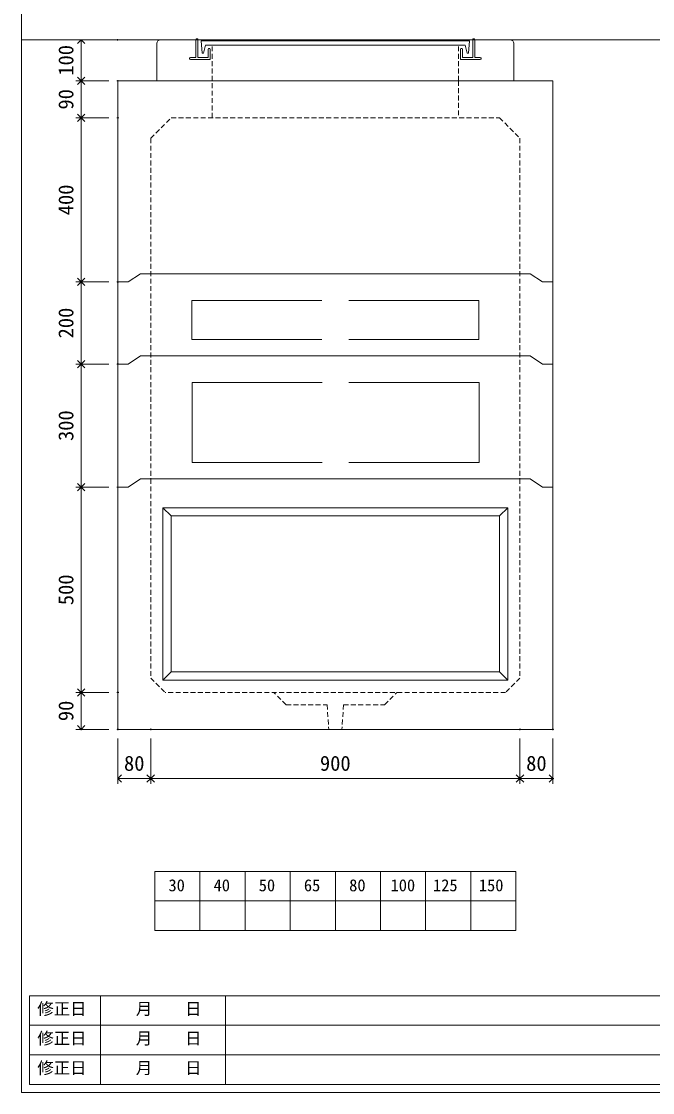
# Model space of a CAD drawing. Units: millimetres, scale not verified. Extents: x -4890 to 4890, y -2291 to 2291.
# Drawn here: x -1230 to 308, y -1984 to 626 of the extents above; entities that cross this region are included whole.
import ezdxf
from ezdxf.enums import TextEntityAlignment as Align

# ---------------------------------------------------------------- set-up
doc = ezdxf.new("R2010")
doc.units = ezdxf.units.MM
doc.header["$LTSCALE"] = 10
doc.header["$PDMODE"] = 32
doc.header["$PDSIZE"] = 2
doc.linetypes.add('DASHED1', pattern=[1.8, 1.2, -0.6])
doc.linetypes.add('USER2', pattern=[50.8, 31.75, -6.35, 6.35, -6.35])
doc.layers.add('0-1_Defpoints', color=7, linetype='Continuous')
for name, color, linetype, lineweight in [('0-2_waku', 7, 'Continuous', 18), ('0-3_gaikei', 7, 'Continuous', 18), ('0-4_kakure', 7, 'DASHED1', 5), ('0-5_sunpou', 7, 'Continuous', 5), ('0-9_uchigawa', 6, 'Continuous', 18), ('0-B_futa', 3, 'Continuous', 18), ('0-C_GL', 4, 'Continuous', 18), ('0-E_文字１', 7, 'Continuous', 18), ('1-3_uchigawa2', 6, 'USER2', 18)]:
    doc.layers.add(name, color=color, linetype=linetype, lineweight=lineweight)
doc.styles.add('ＭＳ ゴシック', font='')
doc.styles.get('ＭＳ ゴシック').set_extended_font_data('MS Gothic')

# ---------------------------------------------------------------- blocks, each defined once
blk = doc.blocks.new('_Open90')
at = {"layer": '0-5_sunpou'}
blk.add_line((0, 0), (-1, 0), dxfattribs=at)
blk.add_lwpolyline([(-0.5, 0.5), (0, 0), (-0.5, -0.5)], dxfattribs=at)
blk = doc.blocks.new('D44')
at = {"layer": '0-1_Defpoints'}
for p in [(452.32, 1704.36), (363, 1204.36), (452.32, 1204.36)]:
    blk.add_point(p, dxfattribs=at)
at = {"layer": '0-5_sunpou'}
for p, q in [((430.32, 1704.36), (350, 1704.36)), ((363, 1686.36), (363, 1222.36)), ((430.32, 1204.36), (350, 1204.36))]:
    blk.add_line(p, q, dxfattribs=at)
at = {"layer": '0-5_sunpou', "xscale": 18, "yscale": 18}
for p, rotation in [((363, 1704.36), 90), ((363, 1204.36), 270)]:
    blk.add_blockref('_Open90', p, dxfattribs=dict(at, rotation=rotation))
at = {"layer": '0-5_sunpou', "style": 'ＭＳ ゴシック'}
blk.add_text('500', height=36.66, rotation=90, dxfattribs=at).set_placement((355, 1416.86), align=Align.BOTTOM_LEFT)
blk = doc.blocks.new('D45')
at = {"layer": '0-1_Defpoints'}
for p in [(452.32, 1204.36), (363, 1114.36), (452.32, 1114.36)]:
    blk.add_point(p, dxfattribs=at)
at = {"layer": '0-5_sunpou'}
for p, q in [((430.32, 1204.36), (350, 1204.36)), ((363, 1186.36), (363, 1132.36)), ((430.32, 1114.36), (350, 1114.36))]:
    blk.add_line(p, q, dxfattribs=at)
at = {"layer": '0-5_sunpou', "xscale": 18, "yscale": 18}
for p, rotation in [((363, 1204.36), 90), ((363, 1114.36), 270)]:
    blk.add_blockref('_Open90', p, dxfattribs=dict(at, rotation=rotation))
at = {"layer": '0-5_sunpou', "style": 'ＭＳ ゴシック'}
blk.add_text('90', height=36.66, rotation=90, dxfattribs=at).set_placement((355, 1134.36), align=Align.BOTTOM_LEFT)
blk = doc.blocks.new('D46')
at = {"layer": '0-1_Defpoints'}
for p in [(452.32, 1114.36), (532.32, 1114.36), (532.32, 994.33)]:
    blk.add_point(p, dxfattribs=at)
at = {"layer": '0-5_sunpou'}
for p, q in [((452.32, 1092.36), (452.32, 981.33)), ((532.32, 1092.36), (532.32, 981.33)), ((470.32, 994.33), (514.32, 994.33))]:
    blk.add_line(p, q, dxfattribs=at)
at = {"layer": '0-5_sunpou', "xscale": 18, "yscale": 18, "rotation": 180}
blk.add_blockref('_Open90', (452.32, 994.33), dxfattribs=at)
at = {"layer": '0-5_sunpou', "xscale": 18, "yscale": 18}
blk.add_blockref('_Open90', (532.32, 994.33), dxfattribs=at)
at = {"layer": '0-5_sunpou', "style": 'ＭＳ ゴシック'}
blk.add_text('80', height=36.66, dxfattribs=at).set_placement((467.32, 1002.33), align=Align.BOTTOM_LEFT)
blk = doc.blocks.new('D47')
at = {"layer": '0-1_Defpoints'}
for p in [(532.32, 1114.36), (1432.32, 1114.36), (1432.32, 994.33)]:
    blk.add_point(p, dxfattribs=at)
at = {"layer": '0-5_sunpou'}
for p, q in [((532.32, 1092.36), (532.32, 981.33)), ((1432.32, 1092.36), (1432.32, 981.33)), ((550.32, 994.33), (1414.32, 994.33))]:
    blk.add_line(p, q, dxfattribs=at)
at = {"layer": '0-5_sunpou', "xscale": 18, "yscale": 18, "rotation": 180}
blk.add_blockref('_Open90', (532.32, 994.33), dxfattribs=at)
at = {"layer": '0-5_sunpou', "xscale": 18, "yscale": 18}
blk.add_blockref('_Open90', (1432.32, 994.33), dxfattribs=at)
at = {"layer": '0-5_sunpou', "style": 'ＭＳ ゴシック'}
blk.add_text('900', height=36.66, dxfattribs=at).set_placement((944.82, 1002.33), align=Align.BOTTOM_LEFT)
blk = doc.blocks.new('D48')
at = {"layer": '0-1_Defpoints'}
for p in [(1432.32, 1114.36), (1512.32, 1114.36), (1512.32, 994.33)]:
    blk.add_point(p, dxfattribs=at)
at = {"layer": '0-5_sunpou'}
for p, q in [((1432.32, 1092.36), (1432.32, 981.33)), ((1512.32, 1092.36), (1512.32, 981.33)), ((1450.32, 994.33), (1494.32, 994.33))]:
    blk.add_line(p, q, dxfattribs=at)
at = {"layer": '0-5_sunpou', "xscale": 18, "yscale": 18, "rotation": 180}
blk.add_blockref('_Open90', (1432.32, 994.33), dxfattribs=at)
at = {"layer": '0-5_sunpou', "xscale": 18, "yscale": 18}
blk.add_blockref('_Open90', (1512.32, 994.33), dxfattribs=at)
at = {"layer": '0-5_sunpou', "style": 'ＭＳ ゴシック'}
blk.add_text('80', height=36.66, dxfattribs=at).set_placement((1447.32, 1002.33), align=Align.BOTTOM_LEFT)
blk = doc.blocks.new('D49')
at = {"layer": '0-1_Defpoints'}
for p in [(452.32, 2694.36), (363, 2604.36), (452.32, 2604.36)]:
    blk.add_point(p, dxfattribs=at)
at = {"layer": '0-5_sunpou'}
for p, q in [((430.32, 2694.36), (350, 2694.36)), ((363, 2676.36), (363, 2622.36)), ((430.32, 2604.36), (350, 2604.36))]:
    blk.add_line(p, q, dxfattribs=at)
at = {"layer": '0-5_sunpou', "xscale": 18, "yscale": 18}
for p, rotation in [((363, 2694.36), 90), ((363, 2604.36), 270)]:
    blk.add_blockref('_Open90', p, dxfattribs=dict(at, rotation=rotation))
at = {"layer": '0-5_sunpou', "style": 'ＭＳ ゴシック'}
blk.add_text('90', height=36.66, rotation=90, dxfattribs=at).set_placement((355, 2624.36), align=Align.BOTTOM_LEFT)
blk = doc.blocks.new('D50')
at = {"layer": '0-1_Defpoints'}
for p in [(452.32, 2604.36), (363, 2204.36), (452.32, 2204.36)]:
    blk.add_point(p, dxfattribs=at)
at = {"layer": '0-5_sunpou'}
for p, q in [((430.32, 2604.36), (350, 2604.36)), ((363, 2586.36), (363, 2222.36)), ((430.32, 2204.36), (350, 2204.36))]:
    blk.add_line(p, q, dxfattribs=at)
at = {"layer": '0-5_sunpou', "xscale": 18, "yscale": 18}
for p, rotation in [((363, 2604.36), 90), ((363, 2204.36), 270)]:
    blk.add_blockref('_Open90', p, dxfattribs=dict(at, rotation=rotation))
at = {"layer": '0-5_sunpou', "style": 'ＭＳ ゴシック'}
blk.add_text('400', height=36.66, rotation=90, dxfattribs=at).set_placement((355, 2366.86), align=Align.BOTTOM_LEFT)
blk = doc.blocks.new('D51')
at = {"layer": '0-1_Defpoints'}
for p in [(452.32, 2204.36), (363, 2004.36), (452.32, 2004.36)]:
    blk.add_point(p, dxfattribs=at)
at = {"layer": '0-5_sunpou'}
for p, q in [((430.32, 2204.36), (350, 2204.36)), ((363, 2186.36), (363, 2022.36)), ((430.32, 2004.36), (350, 2004.36))]:
    blk.add_line(p, q, dxfattribs=at)
at = {"layer": '0-5_sunpou', "xscale": 18, "yscale": 18}
for p, rotation in [((363, 2204.36), 90), ((363, 2004.36), 270)]:
    blk.add_blockref('_Open90', p, dxfattribs=dict(at, rotation=rotation))
at = {"layer": '0-5_sunpou', "style": 'ＭＳ ゴシック'}
blk.add_text('200', height=36.66, rotation=90, dxfattribs=at).set_placement((355, 2066.86), align=Align.BOTTOM_LEFT)
blk = doc.blocks.new('D52')
at = {"layer": '0-1_Defpoints'}
for p in [(452.32, 2004.36), (363, 1704.36), (452.32, 1704.36)]:
    blk.add_point(p, dxfattribs=at)
at = {"layer": '0-5_sunpou'}
for p, q in [((430.32, 2004.36), (350, 2004.36)), ((363, 1986.36), (363, 1722.36)), ((430.32, 1704.36), (350, 1704.36))]:
    blk.add_line(p, q, dxfattribs=at)
at = {"layer": '0-5_sunpou', "xscale": 18, "yscale": 18}
for p, rotation in [((363, 2004.36), 90), ((363, 1704.36), 270)]:
    blk.add_blockref('_Open90', p, dxfattribs=dict(at, rotation=rotation))
at = {"layer": '0-5_sunpou', "style": 'ＭＳ ゴシック'}
blk.add_text('300', height=36.66, rotation=90, dxfattribs=at).set_placement((355, 1816.86), align=Align.BOTTOM_LEFT)
blk = doc.blocks.new('D197')
at = {"layer": '0-1_Defpoints'}
for p in [(451.54, 2794.36), (363, 2694.36), (452.32, 2694.36)]:
    blk.add_point(p, dxfattribs=at)
at = {"layer": '0-5_sunpou'}
for p, q in [((429.54, 2794.36), (350, 2794.36)), ((363, 2776.36), (363, 2712.36)), ((430.32, 2694.36), (350, 2694.36))]:
    blk.add_line(p, q, dxfattribs=at)
at = {"layer": '0-5_sunpou', "xscale": 18, "yscale": 18}
for p, rotation in [((363, 2794.36), 90), ((363, 2694.36), 270)]:
    blk.add_blockref('_Open90', p, dxfattribs=dict(at, rotation=rotation))
at = {"layer": '0-5_sunpou', "style": 'ＭＳ ゴシック'}
blk.add_text('100', height=36.66, rotation=90, dxfattribs=at).set_placement((355, 2706.86), align=Align.BOTTOM_LEFT)

msp = doc.modelspace()

# ---------------------------------------------------------------- linework, layer by layer
at = {"layer": '0-2_waku'}
for p, q in [((-1229.84, 2291.22), (-1229.84, -1983.78)), ((-904.84, -1444.78), (-24.84, -1444.78)), ((-904.84, -1444.78), (-904.84, -1588.78)), ((-904.84, -1444.78), (-904.84, -1588.78)), ((-904.84, -1444.78), (-904.84, -1588.78)), ((-904.84, -1444.78), (-904.84, -1588.78)), ((-794.84, -1444.78), (-794.84, -1588.78)), ((-684.84, -1444.78), (-684.84, -1588.78)), ((-684.84, -1444.78), (-684.84, -1588.78)), ((-574.84, -1444.78), (-574.84, -1588.78)), ((-464.84, -1444.78), (-464.84, -1588.78)), ((-354.84, -1444.78), (-354.84, -1588.78)), ((-244.84, -1444.78), (-244.84, -1588.78)), ((-134.84, -1444.78), (-134.84, -1588.78)), ((-24.84, -1444.78), (-24.84, -1588.78)), ((-904.84, -1516.78), (-24.84, -1516.78)), ((-904.84, -1588.78), (-24.84, -1588.78)), ((-1209.84, -1747.78), (-1209.84, -1963.78)), ((-1209.84, -1747.78), (818.16, -1747.78)), ((-1037.34, -1747.78), (-1037.34, -1963.78)), ((-732.34, -1747.78), (-732.34, -1963.78)), ((-732.34, -1747.78), (-732.34, -1963.78)), ((-1209.84, -1819.78), (818.16, -1819.78)), ((-1209.84, -1891.78), (530.16, -1891.78)), ((-1209.84, -1963.78), (818.16, -1963.78)), ((-1229.84, -1983.78), (4890.16, -1983.78)), ((-1229.84, -1983.78), (4890.16, -1983.78))]:
    msp.add_line(p, q, dxfattribs=at)
at = {"layer": '0-3_gaikei'}
for p, q in [((-889.84, 581.22), (-804.84, 581.22)), ((-124.84, 581.22), (-39.84, 581.22)), ((-899.84, 481.22), (-899.84, 571.22)), ((-29.84, 481.22), (-29.84, 571.22)), ((-994.84, 481.22), (65.16, 481.22)), ((-994.84, 481.22), (-994.84, -1098.78)), ((-899.84, 481.22), (-789.84, 481.22)), ((-899.84, 481.22), (-789.84, 481.22)), ((-864.84, 481.22), (-64.84, 481.22)), ((-864.84, 481.22), (-64.84, 481.22)), ((-29.84, 481.22), (-139.84, 481.22)), ((-29.84, 481.22), (-139.84, 481.22)), ((65.16, 481.22), (65.16, -1098.78)), ((-969.84, -8.78), (-939.84, 11.22)), ((-939.84, 11.22), (10.16, 11.22)), ((10.16, 11.22), (40.16, -8.78)), ((-969.84, -8.78), (-994.84, -8.78)), ((40.16, -8.78), (65.16, -8.78)), ((-969.84, -208.78), (-994.84, -208.78)), ((-969.84, -208.78), (-939.84, -188.78)), ((-939.84, -188.78), (10.16, -188.78)), ((10.16, -188.78), (40.16, -208.78)), ((40.16, -208.78), (65.16, -208.78)), ((65.16, -318.78), (65.16, -1098.78)), ((-969.84, -508.78), (-939.84, -488.78)), ((-939.84, -488.78), (10.16, -488.78)), ((-939.84, -488.78), (10.16, -488.78)), ((10.16, -488.78), (40.16, -508.78)), ((-969.84, -508.78), (-994.84, -508.78)), ((40.16, -508.78), (65.16, -508.78)), ((65.16, -1098.78), (-994.84, -1098.78))]:
    msp.add_line(p, q, dxfattribs=at)
for centre, radius, start, end in [((-890.42, 571.8), 9.44, 86.47383, 183.52617), ((-39.51, 571.55), 9.68, 358.04251, 91.95749)]:
    msp.add_arc(centre, radius, start, end, dxfattribs=at)
at = {"layer": '0-4_kakure'}
for p, q in [((-764.84, 481.22), (-764.84, 567.72)), ((-164.84, 481.22), (-164.84, 567.72)), ((-764.84, 391.22), (-764.84, 481.22)), ((-164.84, 481.22), (-164.84, 391.22)), ((-914.84, 341.22), (-864.84, 391.22)), ((-864.84, 391.22), (-64.84, 391.22)), ((-64.84, 391.22), (-14.84, 341.22)), ((-914.84, 341.22), (-914.84, -488.78)), ((-14.84, 341.22), (-14.84, -488.78)), ((-914.84, -488.78), (-914.84, -973.78)), ((-14.84, -488.78), (-14.84, -973.78)), ((-914.84, -973.78), (-879.84, -1008.78)), ((-14.84, -973.78), (-49.84, -1008.78)), ((-49.84, -1008.78), (-879.84, -1008.78)), ((-584.84, -1038.78), (-614.84, -1008.78)), ((-344.84, -1038.78), (-314.84, -1008.78)), ((-584.84, -1038.78), (-484.84, -1038.78)), ((-484.84, -1038.78), (-480.84, -1098.78)), ((-444.84, -1038.78), (-448.84, -1098.78)), ((-444.84, -1038.78), (-344.84, -1038.78))]:
    msp.add_line(p, q, dxfattribs=at)
at = {"layer": '0-9_uchigawa'}
for p, q in [((-884.84, -558.78), (-884.84, -978.78)), ((-884.84, -558.78), (-464.84, -558.78)), ((-884.84, -558.78), (-864.84, -578.78)), ((-464.84, -558.78), (-44.84, -558.78)), ((-464.84, -558.78), (-44.84, -558.78)), ((-44.84, -558.78), (-64.84, -578.78)), ((-44.84, -558.78), (-44.84, -978.78)), ((-864.84, -578.78), (-864.84, -958.78)), ((-864.84, -578.78), (-464.84, -578.78)), ((-864.84, -578.78), (-464.84, -578.78)), ((-464.84, -578.78), (-64.84, -578.78)), ((-64.84, -578.78), (-64.84, -958.78)), ((-864.84, -958.78), (-884.84, -978.78)), ((-864.84, -958.78), (-464.84, -958.78)), ((-464.84, -958.78), (-64.84, -958.78)), ((-64.84, -958.78), (-44.84, -978.78)), ((-884.84, -978.78), (-464.84, -978.78)), ((-464.84, -978.78), (-44.84, -978.78))]:
    msp.add_line(p, q, dxfattribs=at)
at = {"layer": '0-B_futa'}
for p, q in [((-804.84, 581.22), (-804.84, 538.22)), ((-802.84, 583.22), (-799.84, 583.22)), ((-799.84, 583.22), (-799.84, 538.22)), ((-792.03, 578.72), (-137.7, 578.72)), ((-792.03, 578.72), (-789.54, 548.72)), ((-137.7, 578.72), (-139.95, 548.72)), ((-129.84, 583.22), (-129.84, 538.22)), ((-129.84, 583.22), (-126.84, 583.22)), ((-124.84, 581.22), (-124.84, 538.22)), ((-789.54, 548.72), (-785.83, 548.72)), ((-781.51, 567.72), (-785.83, 548.72)), ((-781.51, 567.72), (-148.17, 567.72)), ((-774.84, 558.22), (-774.84, 538.22)), ((-772.84, 560.22), (-771.84, 560.22)), ((-769.84, 558.22), (-769.84, 533.22)), ((-159.84, 558.22), (-159.84, 533.22)), ((-156.84, 560.22), (-157.84, 560.22)), ((-154.84, 558.22), (-154.84, 538.22)), ((-148.17, 567.72), (-143.85, 548.72)), ((-139.95, 548.72), (-143.85, 548.72)), ((-819.84, 536.22), (-819.84, 535.22)), ((-817.84, 538.22), (-804.84, 538.22)), ((-769.84, 533.22), (-817.84, 533.22)), ((-799.84, 538.22), (-774.84, 538.22)), ((-159.84, 533.22), (-111.84, 533.22)), ((-129.84, 538.22), (-154.84, 538.22)), ((-111.84, 538.22), (-124.84, 538.22)), ((-109.84, 536.22), (-109.84, 535.22))]:
    msp.add_line(p, q, dxfattribs=at)
for centre, start, end in [((-802.84, 581.22), 90, 180), ((-126.84, 581.22), 0, 90), ((-772.84, 558.22), 90, 180), ((-771.84, 558.22), 0, 90), ((-157.84, 558.22), 90, 180), ((-156.84, 558.22), 0, 90), ((-817.84, 536.22), 90, 180), ((-817.84, 535.22), 180, 270), ((-111.84, 536.22), 0, 90), ((-111.84, 535.22), 270, 0)]:
    msp.add_arc(centre, 2, start, end, dxfattribs=at)
at = {"layer": '0-C_GL'}
for p, q in [((-1229.84, 581.22), (4890.16, 581.22)), ((-1229.78, 581.22), (4890.22, 581.22))]:
    msp.add_line(p, q, dxfattribs=at)
at = {"layer": '1-3_uchigawa2'}
for p, q in [((-814.84, -53.78), (-464.84, -53.78)), ((-814.84, -53.78), (-814.84, -148.78)), ((-114.84, -53.78), (-464.84, -53.78)), ((-114.84, -53.78), (-114.84, -148.78)), ((-814.84, -148.78), (-464.84, -148.78)), ((-114.84, -148.78), (-464.84, -148.78)), ((-814.11, -253.79), (-464.11, -253.79)), ((-814.11, -253.79), (-814.11, -448.78)), ((-114.11, -253.79), (-464.11, -253.79)), ((-114.11, -253.79), (-114.11, -448.78)), ((-814.11, -448.78), (-464.84, -448.78)), ((-114.11, -448.78), (-463.38, -448.78))]:
    msp.add_line(p, q, dxfattribs=at)

# ---------------------------------------------------------------- block references
at = {"layer": '0-5_sunpou'}
for name in ['D197', 'D49', 'D50', 'D51', 'D52', 'D44', 'D45', 'D46', 'D47', 'D48']:
    msp.add_blockref(name, (-1447.15, -2213.15), dxfattribs=at)

# ---------------------------------------------------------------- texts
at = {"layer": '0-E_文字１', "style": 'ＭＳ ゴシック'}
for s, p in [('30', (-871.47, -1502.19)), ('40', (-761.47, -1502.19)), ('50', (-651.47, -1502.19)), ('65', (-541.47, -1502.19)), ('80', (-431.06, -1502.19)), ('100', (-330.19, -1502.19)), ('125', (-226.8, -1502.19)), ('150', (-115.03, -1502.19)), ('修正日', (-1191.19, -1803.08)), ('\u3000\u3000月\u3000\u3000日', (-1031.04, -1803.08)), ('修正日', (-1191.19, -1875.08)), ('\u3000\u3000月\u3000\u3000日', (-1031.04, -1875.08)), ('修正日', (-1191.19, -1947.08)), ('\u3000\u3000月\u3000\u3000日', (-1031.04, -1947.08))]:
    msp.add_text(s, height=29.33, dxfattribs=at).set_placement(p, align=Align.BOTTOM_LEFT)

doc.saveas('drawing.dxf')
